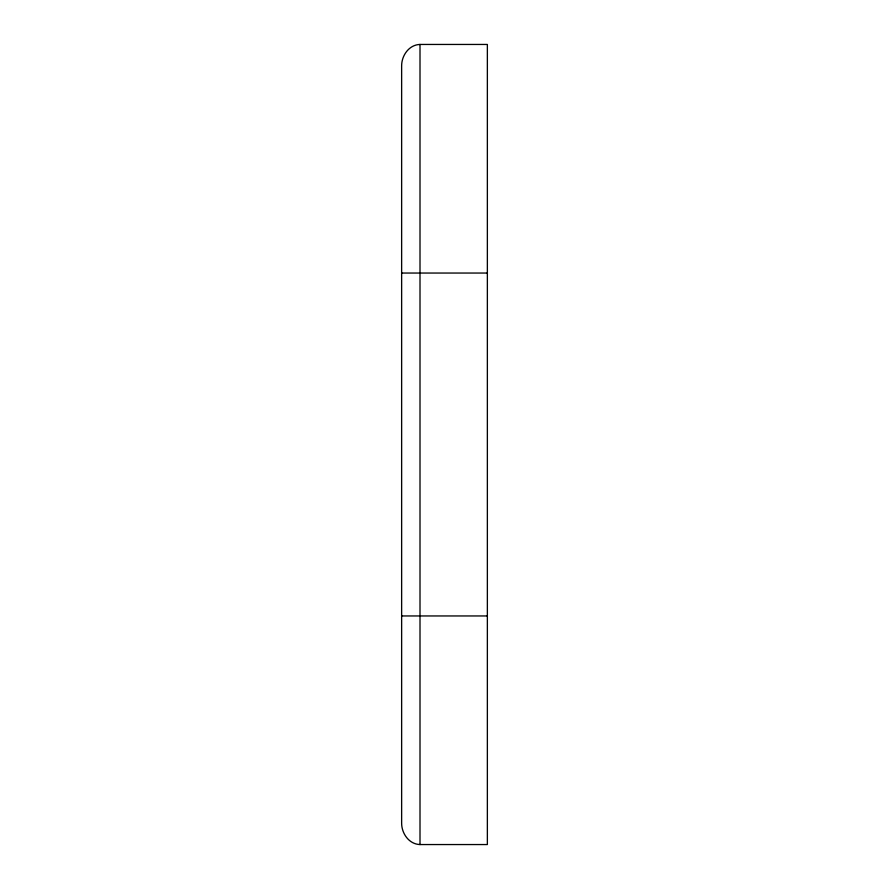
<?xml version="1.0" encoding="UTF-8"?>
<svg xmlns="http://www.w3.org/2000/svg" width="889" height="889" viewBox="0 0 889 889"><rect width="100%" height="100%" fill="white"/><g stroke="black" fill="none" stroke-linecap="round" stroke-linejoin="round"><path stroke-width="1.33" d="M420.008 44.45C409.029 44.739 401.584 55.551 401.639 65.886L401.639 823.114C401.584 833.449 409.029 844.261 420.008 844.55L487.361 844.55L487.361 44.45L420.008 44.45L420.008 844.55M401.639 273.045L487.361 273.045M401.639 615.955L487.361 615.955"/></g></svg>
